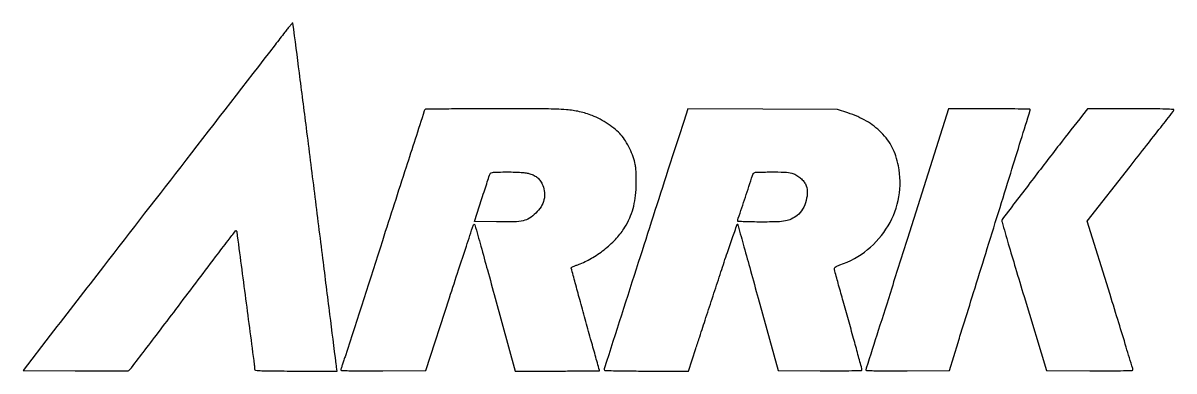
# Model space of a CAD drawing. Extents: x 17 to 981, y 13 to 305.
import ezdxf

# ---------------------------------------------------------------- set-up
doc = ezdxf.new("R2010")
doc.units = 0

msp = doc.modelspace()

# ---------------------------------------------------------------- linework, layer by layer
for points in [[(236.346672, 297.25, -0.0003), (228.18737, 286.683245, -0.000002), (153.403012, 189.95403, -0.000008), (84.391622, 100.69556, -0.000029), (39.776637, 43), (16.962061, 13.5), (60.73103, 13.239138, 0.000915), (77.589526, 13.169497, 0.001469), (91.965479, 13.178646, 0.000239), (104.695598, 13.230234, 0.090678), (105.598262, 13.399525, 0.13782), (106.327966, 13.943013, 0.000169), (117.642451, 28.631169, 0.001492), (130.271079, 45.138469, 0.000916), (145.057518, 64.660388, -0.000099), (178.295144, 108.691955, -0.001823), (188.87499, 122.596158, -0.001017), (195.060397, 130.630003, -0.451991), (195.664826, 130.668507, -0.164995), (196.018967, 129.950751, -0.000017), (203.482942, 73.420687, -0.000077), (210.750696, 18.296914, -0.032745), (211, 14.494262, 0.387477), (211.800931, 13.615913, 0.012255), (217.043972, 13.260787, 0.009602), (226.012894, 13.046233, 0.001178), (245.630842, 13), (280.261685, 13), (279.764015, 16.25, -0.006665), (279.401312, 18.849742, -0.000013), (274.159353, 60.477671, -0.000094), (268.274891, 107.288903, -0.000058), (261.383172, 162.248454, 0.00038), (254.483617, 216.985305, 0.000633), (248.580391, 263.065004, 0.000016), (243.183991, 304.758574, 0.376238), (242.911775, 304.998454, 0.218545), (242.544791, 304.83117, 0.002466), (240.740633, 302.722983, 0.007034), (238.680171, 300.220589, 0.00446)], [(353.673545, 232.25, 0.055739), (353.244581, 231.298735, 0.000012), (337.943816, 183.899776, 0.000197), (318.068768, 122.24212, 0.000054), (286.777197, 25, -0.000587), (285.572192, 21.268943, -0.000808), (284.480175, 17.919691, -0.00051), (283.554382, 15.105431, -0.009813), (283.248778, 14.237247, 0.506935), (283.706838, 13.538521, 0.005967), (290.085295, 13.281807, 0.007561), (300.016143, 13.151008, 0.001347), (318.586039, 13.237247), (354.395843, 13.5), (374.300675, 74.5, -0.000363), (381.961181, 97.918656, -0.000597), (388.475154, 117.703646, -0.000033), (394.367342, 135.524354, -0.110991), (394.602754, 135.916667, -0.10113), (394.785505, 136.043765, -0.101877), (395.002982, 136.088542, -0.101235), (395.221574, 136.043825, -0.098587), (395.407399, 135.916667, -0.126158), (395.637061, 135.518478, -0.000039), (400.628114, 117.630208, -0.000687), (406.139795, 97.764525, -0.000417), (412.607953, 74.25), (429.401108, 13), (464.700554, 13, 0.000904), (478.236147, 13.024463, 0.001507), (489.630788, 13.100003, 0.000092), (499.861503, 13.200547, 0.411285), (500, 13.340437, 0.067698), (499.962896, 13.613225, 0.000015), (496.482556, 26.168631, 0.000318), (492.616944, 40.077884, 0.000193), (488.025721, 56.532825, -0.00125), (483.469174, 72.997892, -0.002061), (479.710444, 86.938572, -0.000197), (476.409168, 99.406347, -0.267052), (476.533338, 99.866671, -0.092613), (476.931313, 100.13935, -0.002548), (478.86306, 100.981024, -0.005173), (481.15764, 101.938907, -0.003517), (483.787603, 102.983509, 0.043493), (494.585524, 108.306216, 0.035033), (505.159085, 115.774462, 0.035502), (514.414516, 124.500429, 0.049532), (521.249645, 133.587871, 0.031858), (525.33216, 141.387748, 0.036667), (528.174208, 149.291095, 0.0347), (529.939657, 157.888621, 0.023971), (530.785607, 167.7908, 0.008973), (530.890875, 173.231346, 0.010354), (530.790733, 178.418124, 0.01115), (530.50802, 182.949437, 0.026548), (530.045009, 186.2908, 0.039171), (528.315794, 192.561424, 0.02569), (525.40492, 199.470405, 0.025737), (521.813445, 206.019953, 0.040369), (518.012799, 211.191933, 0.042367), (513.502472, 215.580186, 0.024138), (507.391001, 220.118379, 0.023627), (500.603876, 224.216501, 0.030453), (494, 227.285883, 0.037681), (483.306986, 230.580352, 0.038275), (472.296588, 232.210965, 0.016092), (455.091918, 232.870818, 0.001538), (413.101175, 233, 0.001191), (390.453737, 232.946054, 0.001964), (371.313763, 232.779687, 0.000181), (354.205096, 232.55758, 0.26133)], [(570.651069, 222.292047, 0.001538), (557.409004, 181.525716, 0.000264), (532.563589, 104.088784, 0.000009), (504.218483, 15.57781, 0.077632), (504, 14.17912, 0.400262), (504.601456, 13.548162, 0.003612), (511.72797, 13.258358, 0.006781), (521.99925, 13.054368, 0.001574), (539.269709, 13), (574.539418, 13), (580.708807, 31.75, 0.000273), (583.999749, 41.770252, 0.000072), (589.242391, 57.770313, 0.000073), (595.200127, 75.970709, 0.000076), (601.095907, 94, -0.001985), (606.587073, 110.577379, -0.003455), (611.292464, 124.28125, -0.000789), (615.427887, 136.000406, -0.707109), (615.842292, 136, -0.017132), (616.22153, 134.793689, -0.000041), (621.10417, 117.16875, -0.000268), (626.594788, 97.301453, -0.000167), (633.012674, 74), (649.654383, 13.5), (684.827191, 13.237207, 0.001755), (701.004051, 13.173115, 0.005868), (711.613336, 13.292832, 0.002216), (719.478666, 13.508803, 0.404906), (720, 14.047029, 0.066551), (719.887931, 14.885287, 0.000158), (716.65117, 26.759246, 0.00103), (712.970177, 40.13746, 0.000641), (708.599728, 55.816436, -0.000376), (704.204778, 71.551052, -0.000586), (700.445553, 85.110241, -0.000154), (697.180807, 96.953944, -0.021143), (696.849728, 98.39134, -0.14705), (696.958723, 99.39754, -0.128989), (697.605911, 100.237534, -0.066467), (698.986801, 101.037417, -0.015272), (701.51169, 101.992826, 0.087915), (724.660495, 114.83769, 0.08905), (741.865393, 134.805793, 0.090256), (750.892298, 159.265578, 0.093463), (750.56088, 185.025435, 0.028485), (748.341183, 193.498818, 0.040804), (745.356214, 200.664159, 0.042521), (741.355945, 207.026656, 0.035001), (736.088674, 213.077972, 0.030551), (730.152776, 218.321062, 0.032329), (723.729039, 222.694923, 0.030519), (716.465333, 226.404125, 0.022248), (708, 229.654664), (699.5, 232.491618), (636.846689, 232.787856), (574.193379, 233.084094)], [(758.077901, 124.25, -0.000067), (744.879366, 82.463534, -0.00011), (733.687701, 47.074331, -0.000008), (723.622245, 15.272363, -0.014892), (723.260302, 14.237083, 0.509012), (723.713092, 13.539229, 0.006199), (729.96767, 13.281515, 0.007693), (739.7302, 13.15073, 0.001369), (757.99442, 13.237083), (793.212731, 13.5), (800.507003, 37, -0.000056), (804.825367, 50.906992, -0.000008), (813.472145, 78.740658, -0.00001), (823.681948, 111.601475, -0.000008), (834.400637, 146.095856, 0.000203), (844.599503, 178.962509, 0.000335), (853.186437, 206.740084, 0.000015), (860.921312, 231.823589, 0.07491), (861, 232.345856, 0.408221), (860.737625, 232.613667, 0.000358), (850.926036, 232.807845, 0.002981), (839.855807, 232.952992, 0.001787), (826.705654, 233), (792.411308, 233)], [(904.893637, 227.75, 0.00269), (885.402181, 202.834806, 0.001566), (862.268666, 172.739669, 0.000145), (837.987652, 140.927011, 0.127681), (837.256179, 139.185512, 0.106979), (837.347984, 137.86645, 0.000268), (842.610184, 119.782619, 0.00168), (848.630434, 99.390134, 0.001044), (855.824968, 75.5), (874.637578, 13.5), (910.818789, 13.237526, 0.001489), (928.736926, 13.16091, 0.006725), (939.198057, 13.288053, 0.003696), (946.386504, 13.525321, 0.402434), (947, 14.164108, 0.073831), (946.861195, 15.099003, 0.000094), (941.3824, 33.130905, 0.000828), (935.208056, 53.318105, 0.00051), (927.876257, 77.06219), (908.752513, 138.771216), (944.691449, 184.635608, 0.000298), (958.522706, 202.308397, 0.000479), (970.291821, 217.394522, 0.000072), (980.722662, 230.795628, 0.03113), (981.37421, 231.75, 0.561988), (981.007754, 232.441654, 0.006166), (974.55882, 232.746536, 0.007401), (964.445063, 232.94994, 0.001327), (945.58227, 233), (909.046507, 233)], [(441.627213, 178.518065, -0.043786), (445.39906, 177.028188, -0.06747), (448.292889, 175.055038, -0.067291), (450.562188, 172.378497, -0.043298), (452.452272, 168.768471, -0.075822), (453.967371, 162.693775, -0.084695), (453.510103, 156.682062, -0.079834), (451.029977, 150.884575, -0.058606), (446.622307, 145.441168, -0.051258), (441.316228, 141.231808, -0.088013), (436.115406, 139.077867, -0.050412), (428.684086, 138.209406, -0.007794), (413.831835, 138.209222), (395.16367, 138.5), (401.430583, 157.63465, -0.000399), (403.876894, 165.083817, -0.000588), (406.038675, 171.623006, -0.000268), (407.892184, 177.197681, -0.011221), (408.317363, 178.38465, -0.224196), (409.22024, 179.248463, -0.052803), (411.315228, 179.709653, -0.024288), (415.083986, 179.945918, -0.00351), (422.787114, 180, -0.006921), (429.215294, 179.911021, -0.012704), (434.443943, 179.633173, -0.01542), (438.603159, 179.176611, -0.037143)], [(661.218945, 178.955994, -0.057312), (664.519484, 177.617012, -0.043359), (667.778464, 175.451141, -0.043678), (670.586256, 172.779674, -0.061508), (672.535917, 169.930544, -0.115049), (674.116205, 163.693739, -0.068263), (673.21463, 156.039571, -0.067088), (670.241008, 148.754502, -0.099749), (665.71075, 143.592949, -0.046015), (660.748391, 140.484302, -0.071226), (655.964812, 138.87003, -0.039811), (649.183031, 138.164436, -0.006023), (635.532119, 138, -0.003702), (628.04262, 138.055451, -0.006168), (621.73756, 138.226634, -0.001525), (616.299498, 138.458051, -0.400926), (616, 138.771521, -0.079394), (616.372233, 141.10097, -0.000636), (622.256155, 158.964997, -0.000562), (628.219199, 176.924353, -0.091012), (629.22421, 178.75, -0.218605), (631.408354, 179.820214, -0.004683), (643.642113, 180.013575, -0.009725), (655.291835, 179.861982, -0.05968)]]:
    msp.add_lwpolyline(points, format="xyb", close=True)

doc.saveas('drawing.dxf')
